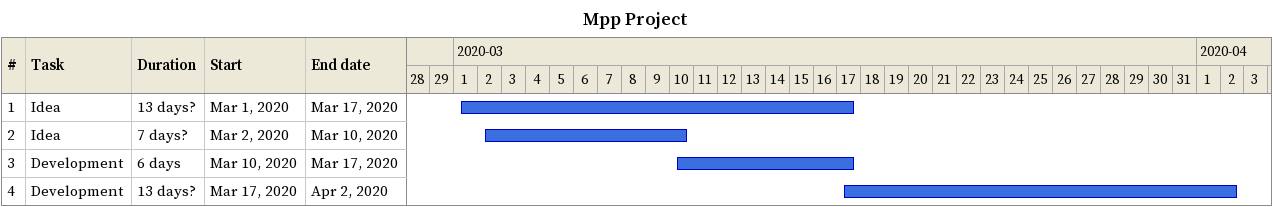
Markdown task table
Mpp Project

| ID | Task | Duration | Start | Finish |
|---|---|---|---|---|
| 1 | Idea | 13d? | 2020-03-01 | 2020-03-17 |
| 2 | Idea | 7d? | 2020-03-02 | 2020-03-10 |
| 3 | Development | 6d | 2020-03-10 | 2020-03-17 |
| 4 | Development | 13d? | 2020-03-17 | 2020-04-02 |
